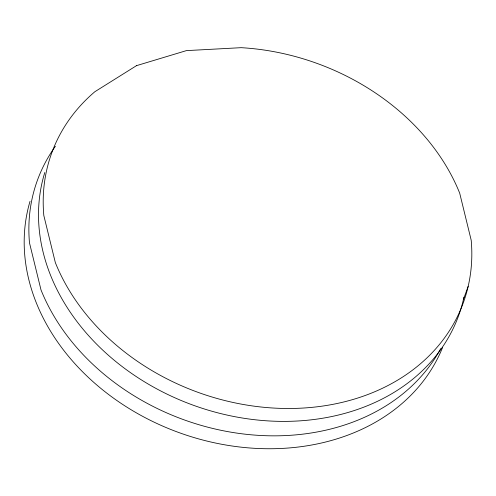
<?xml version="1.0" encoding="UTF-8"?>
<svg xmlns="http://www.w3.org/2000/svg" width="496" height="496" viewBox="0 0 496 496"><rect width="100%" height="100%" fill="white"/><g stroke="black" fill="none" stroke-linecap="round" stroke-linejoin="round"><path stroke-width="0.74" d="M463.45 299.342L468.15 286.44M463.946 297.123A219.003 174.902 20 0 1 208.618 410.285A219.003 174.902 20 0 1 44.795 172.503M440.677 348.632A219.003 174.902 20 0 1 236.685 433.082A219.003 174.902 20 0 1 41.007 289.937L29.493 242.879A219.003 174.902 20 0 1 55.397 146.277M442.606 347.411A219.003 174.902 20 0 1 180.941 433.299A219.003 174.902 20 0 1 30.02 201.345M136.518 65.646L94.86 91.723A219.003 174.902 20 0 0 43.822 215.518L55.335 262.582A219.003 174.902 20 0 0 301.599 408.14A219.003 174.902 20 0 0 471.2 240.225L459.693 193.161A219.003 174.902 20 0 0 241.174 47.678L186.428 50.617L136.518 65.646"/></g></svg>
